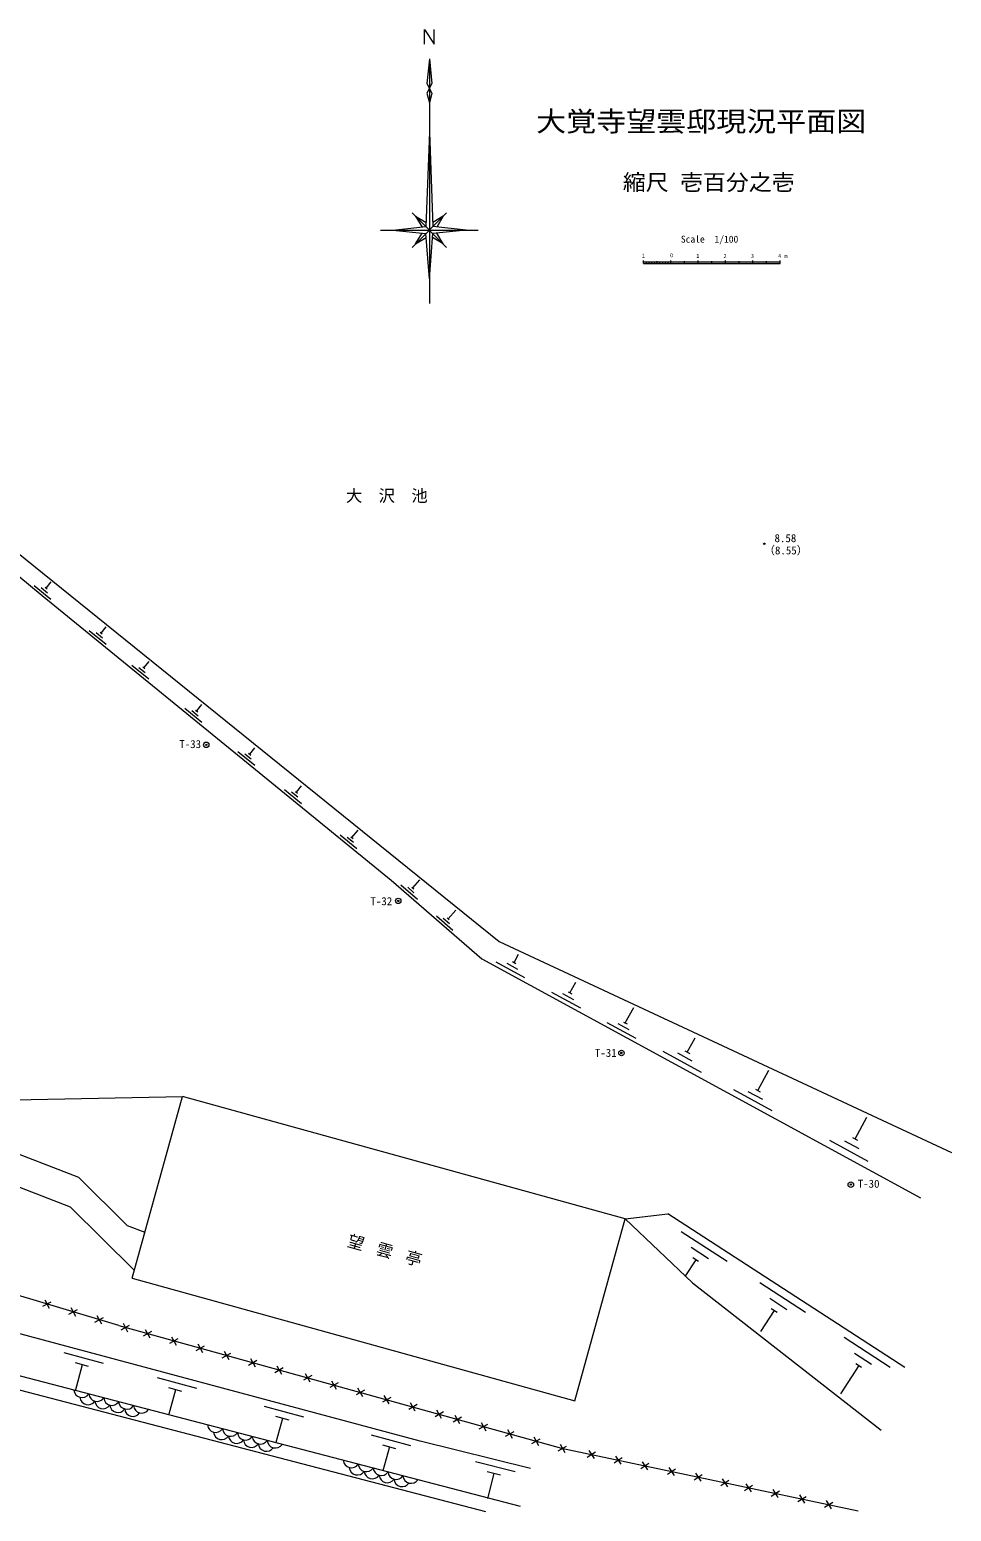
# Model space of a CAD drawing. Units: millimetres, scale not verified. Extents: x 1586 to 82622, y 436 to 58837.
# Drawn here: x 48838 to 82622, y 436 to 54744 of the extents above; entities that cross this region are included whole.
import ezdxf
from ezdxf.enums import TextEntityAlignment as Align

# ---------------------------------------------------------------- set-up
doc = ezdxf.new("R2010")
doc.units = ezdxf.units.MM
doc.header["$LTSCALE"] = 100
doc.header["$PDMODE"] = 32
doc.header["$PDSIZE"] = 50
doc.layers.add('0-0通り芯', color=4, linetype='Continuous', lineweight=13)
doc.styles.add('ＭＳ ゴシック', font='')
doc.styles.get('ＭＳ ゴシック').set_extended_font_data('MS Gothic')

msp = doc.modelspace()

# ---------------------------------------------------------------- linework, layer by layer
at = {"layer": '0-0通り芯', "color": 3}
for p, q in [((63310, 54743.7), (63668.4, 54206.1)), ((63310, 54206.1), (63310, 54743.7)), ((63668.4, 54206.1), (63668.4, 54743.7)), ((63489.2, 53668.5), (63578.8, 52772.5)), ((26648.9, 53111.8), (66043.8, 21323.4)), ((63578.8, 52772.5), (63399.6, 52414.1)), ((63399.6, 52414.1), (63489.2, 52055.7)), ((63489.2, 50980.5), (63615.9, 47523.2)), ((62982.4, 47903.3), (63367.9, 47672)), ((63996, 47903.3), (63759.1, 47508.4)), ((62145.2, 47396.5), (63362.5, 47523.2)), ((62982.4, 46889.8), (63219.3, 47284.7)), ((63489.2, 45604.5), (63362.5, 47269.8)), ((64833.2, 47396.5), (63615.9, 47269.8)), ((63996, 46889.8), (63604.8, 47124.3)), ((40340.4, 41419.8), (49295.5, 34004.7)), ((49295.5, 34004.7), (62087, 23574.9)), ((62087, 23574.9), (65414.3, 20682.9)), ((66043.8, 21323.4), (82621.9, 13593.7)), ((65414.3, 20682.9), (81493.3, 11932.8)), ((37880.8, 17648.5), (50624.6, 12679.5)), ((45249.5, 15465.4), (54438.8, 15646.6)), ((52592.8, 8979), (54438.8, 15646.6)), ((70660.8, 11155.5), (54438.8, 15646.6)), ((50329.8, 11579.4), (41450.6, 15041.5)), ((50624.6, 12679.5), (52418.1, 10917.1)), ((52674.8, 9275), (50329.8, 11579.4)), ((52418.1, 10917.1), (53055.3, 10668.6)), ((68814.9, 4487.9), (70660.8, 11155.5)), ((70660.8, 11155.5), (72227.1, 11343.9)), ((70660.8, 11155.5), (73138.2, 8811.8)), ((80912.7, 5704.5), (72227.1, 11343.9)), ((52108.7, 7243.6), (40898.9, 10613.3)), ((63155.5, 3009.5), (38636.1, 9574.1)), ((52592.8, 8979), (68814.9, 4487.9)), ((73138.2, 8811.8), (80043.6, 3410.8)), ((66824.3, 618.7), (41228.9, 7284.4)), ((52108.7, 7243.6), (68334.2, 2751.5)), ((41096.8, 6802.2), (65541.2, 436.1)), ((67198.9, 2004.1), (63155.5, 3009.5)), ((68334.2, 2751.5), (79209.5, 451.8))]:
    msp.add_line(p, q, dxfattribs=at)
at = {"layer": '0-0通り芯'}
for p, q in [((63489.2, 53668.5), (63399.6, 52772.5)), ((63489.2, 53668.5), (63489.2, 44708.5)), ((63399.6, 52772.5), (63578.8, 52414.1)), ((63578.8, 52414.1), (63489.2, 52055.7)), ((63489.2, 50980.5), (63362.5, 47523.2)), ((62855.6, 48030.2), (64122.9, 46762.9)), ((64122.9, 48030.2), (62855.6, 46762.9)), ((62982.4, 47903.3), (63219.3, 47508.4)), ((63996, 47903.3), (63610.5, 47672)), ((61697.2, 47396.5), (65281.2, 47396.5)), ((62145.2, 47396.5), (63362.5, 47269.8)), ((63489.2, 45604.5), (63615.9, 47269.8)), ((64833.2, 47396.5), (63615.9, 47523.2)), ((63996, 46889.8), (63759.1, 47284.7)), ((62982.4, 46889.8), (63373.6, 47124.3)), ((71341.6, 46176.1), (71341.6, 46276.1)), ((71341.6, 46236.1), (76341.6, 46236.1)), ((71341.6, 46176.1), (76341.6, 46176.1)), ((71441.6, 46176.1), (71441.6, 46234.2)), ((71541.6, 46176.1), (71541.6, 46234.2)), ((71641.6, 46176.1), (71641.6, 46235.8)), ((71741.6, 46176.1), (71741.6, 46234.2)), ((71841.6, 46176.1), (71841.6, 46256.8)), ((71941.6, 46176.1), (71941.6, 46232.6)), ((72041.6, 46176.1), (72041.6, 46234.2)), ((72141.6, 46176.1), (72141.6, 46235.8)), ((72241.6, 46176.1), (72241.6, 46237.4)), ((72341.6, 46176.1), (72341.6, 46276.1)), ((72841.6, 46176.1), (72841.6, 46256.8)), ((73341.6, 46176.1), (73341.6, 46276.1)), ((73841.6, 46176.1), (73841.6, 46256.8)), ((73841.6, 46176.1), (73841.6, 46256.8)), ((73841.6, 46176.1), (73841.6, 46256.8)), ((73841.6, 46176.1), (73841.6, 46256.8)), ((74341.6, 46176.1), (74341.6, 46276.1)), ((74341.6, 46176.1), (74341.6, 46276.1)), ((74841.6, 46176.1), (74841.6, 46256.8)), ((75341.6, 46176.1), (75341.6, 46276.1)), ((75841.6, 46176.1), (75841.6, 46256.8)), ((76341.6, 46176.1), (76341.6, 46276.1)), ((49003.9, 34375.9), (49620.1, 33865.7)), ((49260.3, 34293.5), (49491.3, 34102.2)), ((49401.1, 34306.7), (49478.1, 34243)), ((49439.6, 34274.9), (49630.9, 34505.9)), ((51021.3, 32726.6), (51641.3, 32221)), ((51278.2, 32646.1), (51510.7, 32456.5)), ((51418.9, 32660.4), (51496.4, 32597.2)), ((51457.7, 32628.8), (51647.3, 32861.3)), ((53023.6, 31352), (53213.2, 31584.5)), ((52587.2, 31449.7), (53207.2, 30944.2)), ((52844.2, 31369.3), (53076.7, 31179.7)), ((52984.9, 31383.6), (53062.4, 31320.4)), ((54525.3, 29869.5), (55145.3, 29363.9)), ((54961.7, 29771.7), (55151.3, 30004.2)), ((54782.3, 29789), (55014.8, 29599.4)), ((54923, 29803.3), (55000.5, 29740.1)), ((56466.8, 28286.5), (57086.8, 27780.9)), ((56903.2, 28188.7), (57092.8, 28421.2)), ((56723.7, 28206), (56956.2, 28016.4)), ((56864.4, 28220.3), (56941.9, 28157.1)), ((58179.1, 26890.3), (58799.1, 26384.7)), ((58436.1, 26809.8), (58668.6, 26620.2)), ((58576.8, 26824.1), (58654.3, 26760.9)), ((58615.5, 26792.5), (58805.1, 27025)), ((60214.8, 25230.5), (60834.8, 24725)), ((60471.7, 25150), (60704.2, 24960.4)), ((60612.4, 25164.3), (60689.9, 25101.1)), ((60651.1, 25132.7), (60875.7, 25408.1)), ((62444.9, 23396.3), (63048.7, 22871.5)), ((62878, 23284.8), (63135.3, 23580.9)), ((62699.2, 23307.8), (62925.6, 23111)), ((62840.3, 23317.6), (62915.8, 23252)), ((64178.7, 22154.4), (64453.2, 22470.2)), ((63745.6, 22265.8), (64349.4, 21741)), ((63999.8, 22177.3), (64226.3, 21980.5)), ((64140.9, 22187.2), (64216.4, 22121.6)), ((66596.2, 20552), (66761.5, 20855.7)), ((65925.8, 20575.3), (66979.8, 20001.7)), ((66326.9, 20527.8), (66722.2, 20312.7)), ((66530.4, 20587.8), (66662.1, 20516.1)), ((68640.9, 19439.3), (68856, 19834.6)), ((67970.5, 19462.6), (69024.5, 18889)), ((68371.6, 19415.1), (68766.9, 19200)), ((68575.1, 19475.1), (68706.8, 19403.4)), ((70668.9, 18335.7), (70979, 18905.5)), ((69998.5, 18359), (71052.5, 17785.4)), ((70399.6, 18311.5), (70794.9, 18096.4)), ((70603.1, 18371.5), (70734.8, 18299.8)), ((72942, 17269.5), (73228.8, 17796.5)), ((72048.1, 17300.5), (73453.5, 16535.7)), ((72582.9, 17237.2), (73109.9, 16950.4)), ((72854.2, 17317.3), (73029.9, 17221.7)), ((75526.9, 15862.8), (75933.7, 16610.3)), ((74633, 15893.8), (76038.4, 15129)), ((75167.8, 15830.5), (75694.8, 15543.7)), ((75439.1, 15910.6), (75614.7, 15815)), ((79091.3, 14093.8), (79520.8, 14882.9)), ((79003.5, 14141.6), (79179.2, 14046)), ((78149.7, 14037), (79555, 13272.2)), ((78708.3, 14017.6), (79235.3, 13730.8)), ((74399.2, 9593.8), (72721.7, 10683)), ((73719.8, 9695.2), (73090.7, 10103.6)), ((73250, 9660.3), (72847, 9039.6)), ((73354.9, 9592.3), (73145.2, 9728.4)), ((77275.4, 7726.3), (75598, 8815.5)), ((49389.4, 8191.5), (49556.8, 7880.1)), ((76596, 7827.7), (75967, 8236.1)), ((49317.4, 7952.1), (49628.8, 8119.5)), ((50275.1, 7664.2), (50586.5, 7831.7)), ((50347.1, 7903.6), (50514.5, 7592.2)), ((51304.7, 7615.7), (51472.2, 7304.4)), ((76126.3, 7792.8), (75626.4, 7023)), ((76231.1, 7724.8), (76021.5, 7860.9)), ((51232.8, 7376.3), (51544.1, 7543.8)), ((52190.4, 7088.5), (52501.8, 7255.9)), ((52262.4, 7327.9), (52429.8, 7016.5)), ((53075.1, 7105.7), (53249.3, 6798.1)), ((53008.4, 6864.8), (53316, 7039)), ((53972.1, 6597.9), (54279.8, 6772.2)), ((54038.8, 6838.9), (54213.1, 6531.2)), ((55002.6, 6572.1), (55176.8, 6264.4)), ((80375.2, 5713.7), (78697.8, 6802.8)), ((51548.5, 5858.3), (50099.5, 6246.2)), ((54935.9, 6331.1), (55243.5, 6505.4)), ((55899.6, 6064.3), (56207.3, 6238.6)), ((55966.3, 6305.3), (56140.6, 5997.6)), ((56930.1, 6038.4), (57104.3, 5730.8)), ((79695.8, 5815), (79066.8, 6223.4)), ((50759.3, 5810.7), (50500.7, 4844.7)), ((51000.8, 5746.1), (50517.8, 5875.4)), ((56863.4, 5797.5), (57171, 5971.7)), ((57827.1, 5530.7), (58134.8, 5704.9)), ((57893.8, 5771.6), (58068.1, 5464)), ((59118.6, 5173.1), (58944.4, 5480.8)), ((79226.1, 5780.2), (78553.1, 4743.7)), ((79330.9, 5712.1), (79121.3, 5848.2)), ((54968.9, 4942.5), (53520, 5330.4)), ((54421.3, 4830.3), (53938.3, 4959.6)), ((54179.8, 4895), (53940.3, 4000.5)), ((59185.3, 5414.1), (58877.7, 5239.8)), ((60149.1, 5147.3), (59841.4, 4973)), ((60082.4, 4906.3), (59908.2, 5214)), ((61046.1, 4639.5), (60871.9, 4947.2)), ((61112.8, 4880.5), (60805.2, 4706.2)), ((62076.6, 4613.6), (61769, 4439.4)), ((62009.9, 4372.7), (61835.6, 4680.4)), ((63040.3, 4346.8), (62732.7, 4172.6)), ((62973.6, 4105.9), (62799.4, 4413.5)), ((58893.3, 3891.8), (57444.3, 4279.7)), ((58345.7, 3779.6), (57862.7, 3908.9)), ((58104.2, 3844.3), (57867.2, 2959.4)), ((64004.1, 4080), (63696.4, 3905.8)), ((63937.4, 3839.1), (63763.2, 4146.7)), ((64356.1, 3723.2), (64663.7, 3897.4)), ((64422.8, 3964.1), (64597, 3656.5)), ((65319.8, 3456.4), (65627.5, 3630.6)), ((65386.5, 3697.3), (65560.8, 3389.7)), ((66283.6, 3189.5), (66591.2, 3363.8)), ((66350.3, 3430.5), (66524.5, 3122.8)), ((62811.6, 2842.7), (61362.6, 3230.7)), ((62263.9, 2730.6), (61780.9, 2859.9)), ((62022.4, 2795.2), (61788.2, 1920.2)), ((67247.3, 2922.7), (67554.9, 3097)), ((67314, 3163.7), (67488.3, 2856)), ((68211.1, 2655.9), (68518.7, 2830.2)), ((68277.8, 2896.9), (68452, 2589.2)), ((66639.3, 1885.6), (65183.7, 2247.6)), ((69278.9, 2424), (69575.2, 2616.9)), ((69330.6, 2668.6), (69523.5, 2372.3)), ((70257.3, 2217.1), (70553.6, 2410)), ((70309, 2461.7), (70501.9, 2165.4)), ((71235.7, 2010.2), (71532, 2203.1)), ((71287.4, 2254.8), (71480.2, 1958.5)), ((66093.8, 1763.7), (65608.6, 1884.3)), ((65851.2, 1824), (65624.6, 912.7)), ((72214, 1803.3), (72510.3, 1996.2)), ((72265.7, 2047.9), (72458.6, 1751.6)), ((73192.4, 1596.5), (73488.7, 1789.3)), ((73244.1, 1841), (73437, 1544.7)), ((74222.5, 1634.2), (74415.3, 1337.9)), ((74170.7, 1389.6), (74467.1, 1582.4)), ((75041.9, 1205.4), (75338.2, 1398.2)), ((75093.6, 1449.9), (75286.5, 1153.6)), ((76020.3, 998.5), (76316.6, 1191.3)), ((76072, 1243.1), (76264.9, 946.7)), ((76998.7, 791.6), (77295, 984.5)), ((77050.4, 1036.2), (77243.2, 739.9)), ((77977, 584.7), (78273.3, 777.6)), ((78028.7, 829.3), (78221.6, 533))]:
    msp.add_line(p, q, dxfattribs=at)
for centre in [(55311.8, 28530.3), (62349.2, 22810.9), (70530.6, 17236), (78936.9, 12411)]:
    msp.add_circle(centre, 100, dxfattribs=at)
for centre in [(50758.9, 4905.9), (50979.4, 4641.8), (51305.6, 4763.5), (51526.2, 4499.4), (51852.4, 4621.1), (52399.2, 4478.7), (52072.9, 4357), (52619.7, 4214.6), (52945.9, 4336.3), (55658.1, 3630), (55878.7, 3365.9), (56204.9, 3487.6), (56751.6, 3345.2), (56425.4, 3223.5), (56972.2, 3081.1), (57298.4, 3202.8), (57519, 2938.7), (57845.2, 3060.4), (60632.9, 2334.4), (60853.5, 2070.3), (61179.7, 2192), (61400.2, 1927.9), (61726.4, 2049.6), (61947, 1785.5), (62273.2, 1907.2), (62820, 1764.9), (62493.8, 1643.1)]:
    msp.add_arc(centre, 300, 184.87403, 325.93163, dxfattribs=at)
at = {"layer": '0-0通り芯', "color": 7}
for p in [(75766.1, 35901.3), (55311.8, 28530.3), (62349.2, 22810.9), (70530.6, 17236), (78936.9, 12411)]:
    msp.add_point(p, dxfattribs=at)

# ---------------------------------------------------------------- texts
at = {"layer": '0-0通り芯', "style": 'ＭＳ ゴシック'}
for s, height, width, p in [('大覚寺望雲邸現況平面図', 733.1, 1.1, (67403.9, 50794.9)), ('縮尺 壱百分之壱', 586.5, 1.05, (70579.3, 48677.9))]:
    msp.add_text(s, height=height, dxfattribs=dict(at, width=width)).set_placement(p, align=Align.BOTTOM_LEFT)
at = {"layer": '0-0通り芯', "color": 3, "style": 'ＭＳ ゴシック'}
for s, height, p in [('Scale\u30001/100', 256.6, (72707.9, 46858.7)), ('大\u3000沢\u3000池', 439.9, (60428.8, 37308.6))]:
    msp.add_text(s, height=height, dxfattribs=at).set_placement(p, align=Align.BOTTOM_LEFT)
at = {"layer": '0-0通り芯', "color": 7, "style": 'ＭＳ ゴシック'}
for s, p in [('1', (71276, 46346.2)), ('0', (72309.8, 46354.9)), ('1', (73270.2, 46333.4)), ('2', (74270.6, 46327)), ('3', (75270.9, 46333.4)), ('4 m', (76270.2, 46333.4))]:
    msp.add_text(s, height=146.6, dxfattribs=at).set_placement(p, align=Align.BOTTOM_LEFT)
at = {"layer": '0-0通り芯', "color": 2, "style": 'ＭＳ ゴシック'}
for s, p in [('（8.55）', (75755.7, 35422.5)), ('8.58', (76140.1, 35871.1)), ('T-33', (54324.4, 28323.7)), ('T-32', (61329.6, 22565.4)), ('T-31', (69555.8, 17006.1)), ('T-30', (79190.1, 12209.9))]:
    msp.add_text(s, height=293.3, dxfattribs=at).set_placement(p, align=Align.BOTTOM_LEFT)
at = {"layer": '0-0通り芯', "color": 3, "insert": (60437.6, 10113.8), "char_height": 439.9, "attachment_point": 7, "rotation": 344.424, "style": 'ＭＳ ゴシック'}
msp.add_mtext('\\T1.83;望雲亭', dxfattribs=at)

doc.saveas('drawing.dxf')
